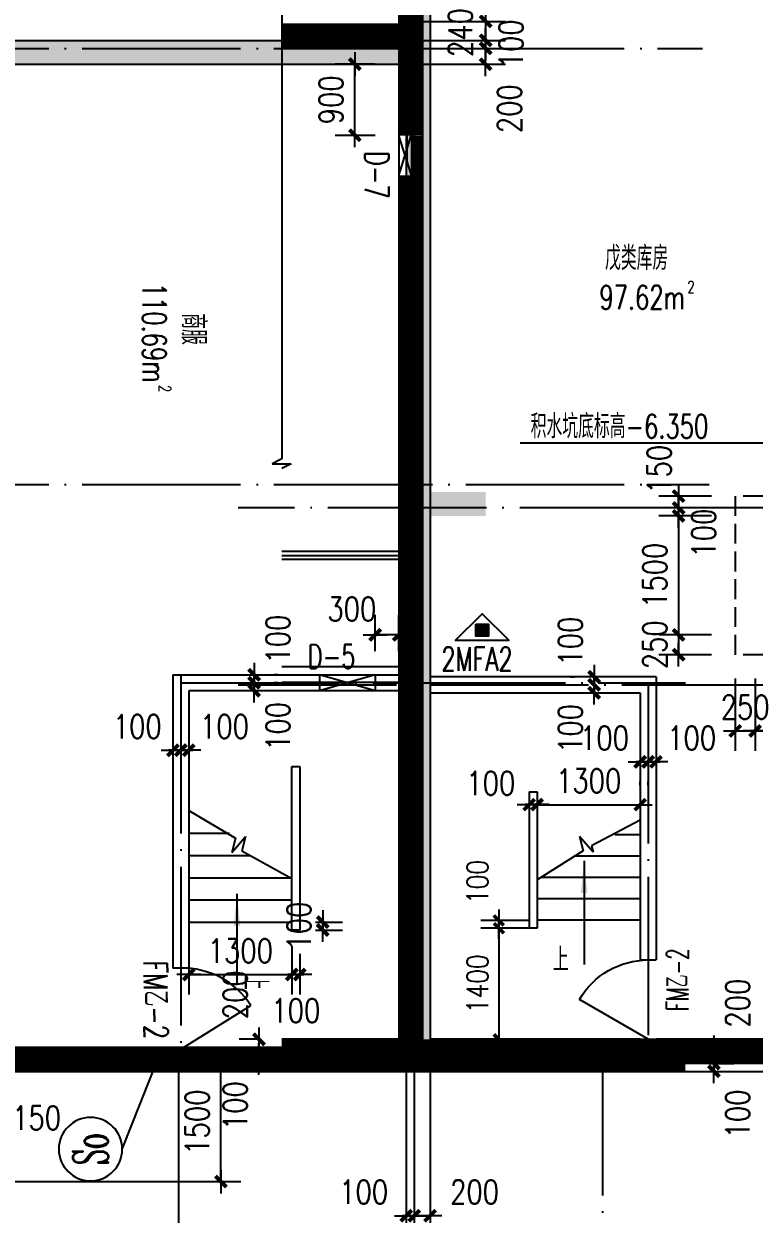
# Model space of a CAD drawing. Extents: x 634182 to 802382, y -1101880 to -864080.
# Drawn here: x 677358 to 686573, y -904482 to -889472 of the extents above; entities that cross this region are included whole.
import ezdxf
from ezdxf.enums import TextEntityAlignment as Align

# ---------------------------------------------------------------- set-up
doc = ezdxf.new("R2010")
doc.units = 0
doc.header["$LTSCALE"] = 1000
doc.header["$MEASUREMENT"] = 0
doc.linetypes.add('DASH', pattern=[0.35, 0.25, -0.1])
doc.linetypes.add('DOTE', pattern=[2.42, 2, -0.2, 0.02, -0.2])
doc.layers.get('0').update_dxf_attribs({"linetype": 'CONTINUOUS'})
doc.layers.get('DEFPOINTS').update_dxf_attribs({"linetype": 'CONTINUOUS'})
for name, color, linetype in [('210', 4, 'CONTINUOUS'), ('AXIS', 3, 'CONTINUOUS'), ('AXIS_TEXT', 7, 'CONTINUOUS'), ('DOTE', 1, 'DOTE'), ('LU', 4, 'CONTINUOUS'), ('MC', 4, 'CONTINUOUS'), ('PUB_DIM', 3, 'CONTINUOUS'), ('PUB_TEXT', 7, 'CONTINUOUS'), ('STAIR', 2, 'CONTINUOUS'), ('WALL', 191, 'CONTINUOUS'), ('WINDOW', 2, 'CONTINUOUS'), ('WINDOW_TEXT', 6, 'CONTINUOUS'), ('防火分區线', 2, 'CONTINUOUS')]:
    doc.layers.add(name, color=color, linetype=linetype)
doc.styles.add('_Z', font='romans', dxfattribs={"width": 0.7, "bigfont": 'Z'})
doc.styles.add('COMPLEX', font='COMPLEX')
doc.styles.add('DIM_FONT', font='simplex.shx', dxfattribs={"width": 0.8})
doc.styles.add('HZTXT', font='simplex', dxfattribs={"width": 0.8, "bigfont": 'sfont'})
doc.styles.add('SIMPLEX', font='SIMPLEX.SHX')
doc.styles.add('Z', font='romans', dxfattribs={"width": 0.8, "bigfont": 'z'})
doc.dimstyles.new('DIMN', dxfattribs={"dimtxt": 300, "dimasz": 1, "dimexe": 250, "dimexo": 300, "dimgap": 150, "dimtad": 1, "dimdec": 0, "dimzin": 0, "dimdsep": 46, "dimtxsty": 'DIM_FONT', "dimblk": '_DIMX', "dimblk1": '_DIMX', "dimblk2": '_DIMX', "dimcen": 2.5, "dimclrt": 7, "dimadec": 0, "dimazin": 0, "dimtfac": 1, "dimtdec": 0, "dimtix": 1, "dimtmove": 2, "dimatfit": 3, "dimldrblk": '_DIMX', "dimfxl": 0, "dimtolj": 1, "dimtzin": 0, "dimarcsym": 0})
doc.dimstyles.new('DIMN90', dxfattribs={"dimscale": 0.9, "dimtxt": 300, "dimasz": 1, "dimexe": 250, "dimexo": 300, "dimgap": 150, "dimtad": 1, "dimdec": 0, "dimdsep": 46, "dimtxsty": 'DIM_FONT', "dimblk": '_DIMX', "dimcen": 2.5, "dimclrt": 7, "dimadec": 0, "dimazin": 0, "dimtfac": 1, "dimtdec": 0, "dimtix": 1, "dimtmove": 2, "dimatfit": 3, "dimldrblk": '_DIMX', "dimfxl": 0, "dimtolj": 1, "dimarcsym": 0})

# ---------------------------------------------------------------- blocks, each defined once
blk = doc.blocks.new('_DIMX')
blk.add_line((-150, 0), (150, 0))
at = {"const_width": 50}
blk.add_lwpolyline([(-70, -70), (70, 70)], dxfattribs=at)
blk = doc.blocks.new('*D482')
at = {"color": 0, "linetype": 'ByBlock'}
for p, q in [((683732, -900777), (683126, -900777)), ((683351, -900776), (683351, -900775)), ((683351, -900777), (683351, -900877)), ((683351, -900777), (683351, -900877)), ((683732, -900877), (683126, -900877)), ((683351, -900878), (683351, -900879))]:
    blk.add_line(p, q, dxfattribs=at)
at = {"layer": 'DEFPOINTS', "color": 0, "linetype": 'ByBlock'}
for p in [(684002, -900777), (683351, -900877), (684002, -900877)]:
    blk.add_point(p, dxfattribs=at)
at = {"color": 0, "linetype": 'ByBlock', "xscale": 0.9, "yscale": 0.9, "zscale": 0.9}
for p, rotation in [((683351, -900777), 270), ((683351, -900877), 90)]:
    blk.add_blockref('_DIMX', p, dxfattribs=dict(at, rotation=rotation))
at = {"color": 7, "linetype": 'ByBlock', "insert": (683081, -900293), "char_height": 270, "attachment_point": 5, "rotation": 90, "style": 'DIM_FONT'}
blk.add_mtext('\\A1;100', dxfattribs=at)
blk = doc.blocks.new('*D483')
at = {"color": 0, "linetype": 'ByBlock'}
for p, q in [((683732, -900877), (683126, -900877)), ((683351, -900878), (683351, -902276)), ((683732, -902277), (683126, -902277))]:
    blk.add_line(p, q, dxfattribs=at)
at = {"layer": 'DEFPOINTS', "color": 0, "linetype": 'ByBlock'}
for p in [(684002, -900877), (683351, -902277), (684002, -902277)]:
    blk.add_point(p, dxfattribs=at)
at = {"color": 0, "linetype": 'ByBlock', "xscale": 0.9, "yscale": 0.9, "zscale": 0.9}
for p, rotation in [((683351, -900877), 90), ((683351, -902277), 270)]:
    blk.add_blockref('_DIMX', p, dxfattribs=dict(at, rotation=rotation))
at = {"color": 7, "linetype": 'ByBlock', "insert": (683081, -901577), "char_height": 270, "attachment_point": 5, "rotation": 90, "style": 'DIM_FONT'}
blk.add_mtext('\\A1;1400', dxfattribs=at)
blk = doc.blocks.new('*D484')
at = {"color": 0, "linetype": 'ByBlock'}
for p, q in [((683733, -899318), (683732, -899318)), ((683734, -899318), (683834, -899318)), ((683734, -899318), (683834, -899318)), ((683835, -899318), (683836, -899318)), ((683734, -899457), (683734, -899568)), ((683834, -899457), (683834, -899568))]:
    blk.add_line(p, q, dxfattribs=at)
at = {"layer": 'DEFPOINTS', "color": 0, "linetype": 'ByBlock'}
for p in [(683734, -899157), (683834, -899157), (683834, -899318)]:
    blk.add_point(p, dxfattribs=at)
at = {"color": 0, "linetype": 'ByBlock'}
blk.add_blockref('_DIMX', (683734, -899318), dxfattribs=at)
at = {"color": 0, "linetype": 'ByBlock', "rotation": 180}
blk.add_blockref('_DIMX', (683834, -899318), dxfattribs=at)
at = {"color": 7, "linetype": 'ByBlock', "insert": (683250, -899048), "char_height": 300, "attachment_point": 5, "style": 'DIM_FONT'}
blk.add_mtext('\\A1;100', dxfattribs=at)
blk = doc.blocks.new('*D485')
at = {"color": 0, "linetype": 'ByBlock'}
for p, q in [((680312, -902477), (680075, -902477)), ((680312, -902577), (680075, -902577)), ((680325, -902476), (680325, -902475)), ((680325, -902477), (680325, -902577)), ((680325, -902477), (680325, -902577)), ((680325, -902578), (680325, -902579))]:
    blk.add_line(p, q, dxfattribs=at)
at = {"layer": 'DEFPOINTS', "color": 0, "linetype": 'ByBlock'}
for p in [(680325, -902577), (680612, -902477), (680612, -902577)]:
    blk.add_point(p, dxfattribs=at)
at = {"color": 0, "linetype": 'ByBlock'}
for p, rotation in [((680325, -902477), 270), ((680325, -902577), 90)]:
    blk.add_blockref('_DIMX', p, dxfattribs=dict(at, rotation=rotation))
at = {"color": 7, "linetype": 'ByBlock', "insert": (680025, -903114), "char_height": 300, "attachment_point": 5, "rotation": 90, "style": 'DIM_FONT'}
blk.add_mtext('\\A1;100', dxfattribs=at)
blk = doc.blocks.new('*D486')
at = {"color": 0, "linetype": 'ByBlock'}
for p, q in [((680312, -902277), (680075, -902277)), ((680325, -902276), (680325, -902275)), ((680325, -902277), (680325, -902477)), ((680325, -902277), (680325, -902477)), ((680312, -902477), (680075, -902477)), ((680325, -902478), (680325, -902479))]:
    blk.add_line(p, q, dxfattribs=at)
at = {"layer": 'DEFPOINTS', "color": 0, "linetype": 'ByBlock'}
for p in [(680612, -902277), (680325, -902477), (680612, -902477)]:
    blk.add_point(p, dxfattribs=at)
at = {"color": 0, "linetype": 'ByBlock'}
for p, rotation in [((680325, -902277), 270), ((680325, -902477), 90)]:
    blk.add_blockref('_DIMX', p, dxfattribs=dict(at, rotation=rotation))
at = {"color": 7, "linetype": 'ByBlock', "insert": (680025, -901716), "char_height": 300, "attachment_point": 5, "rotation": 90, "style": 'DIM_FONT'}
blk.add_mtext('\\A1;200', dxfattribs=at)
blk = doc.blocks.new('*D487')
at = {"color": 0, "linetype": 'ByBlock'}
for p, q in [((682284, -902577), (682284, -904752)), ((682484, -902577), (682484, -904752)), ((682283, -904502), (682282, -904502)), ((682284, -904502), (682484, -904502)), ((682284, -904502), (682484, -904502)), ((682485, -904502), (682486, -904502))]:
    blk.add_line(p, q, dxfattribs=at)
at = {"layer": 'DEFPOINTS', "color": 0, "linetype": 'ByBlock'}
for p in [(682284, -902277), (682484, -902277), (682484, -904502)]:
    blk.add_point(p, dxfattribs=at)
at = {"color": 0, "linetype": 'ByBlock'}
blk.add_blockref('_DIMX', (682284, -904502), dxfattribs=at)
at = {"color": 0, "linetype": 'ByBlock', "rotation": 180}
blk.add_blockref('_DIMX', (682484, -904502), dxfattribs=at)
at = {"color": 7, "linetype": 'ByBlock', "insert": (683045, -904202), "char_height": 300, "attachment_point": 5, "style": 'DIM_FONT'}
blk.add_mtext('\\A1;200', dxfattribs=at)
blk = doc.blocks.new('*D488')
at = {"color": 0, "linetype": 'ByBlock'}
for p, q in [((682184, -902577), (682184, -904752)), ((682284, -902577), (682284, -904752)), ((682183, -904502), (682182, -904502)), ((682184, -904502), (682284, -904502)), ((682184, -904502), (682284, -904502)), ((682285, -904502), (682286, -904502))]:
    blk.add_line(p, q, dxfattribs=at)
at = {"layer": 'DEFPOINTS', "color": 0, "linetype": 'ByBlock'}
for p in [(682184, -902277), (682284, -902277), (682284, -904502)]:
    blk.add_point(p, dxfattribs=at)
at = {"color": 0, "linetype": 'ByBlock'}
blk.add_blockref('_DIMX', (682184, -904502), dxfattribs=at)
at = {"color": 0, "linetype": 'ByBlock', "rotation": 180}
blk.add_blockref('_DIMX', (682284, -904502), dxfattribs=at)
at = {"color": 7, "linetype": 'ByBlock', "insert": (681646, -904202), "char_height": 300, "attachment_point": 5, "style": 'DIM_FONT'}
blk.add_mtext('\\A1;100', dxfattribs=at)
blk = doc.blocks.new('*D489')
at = {"color": 0, "linetype": 'ByBlock'}
for p, q in [((686334, -897727), (686334, -898638)), ((686584, -897727), (686584, -898638)), ((686333, -898388), (686332, -898388)), ((686334, -898388), (686584, -898388)), ((686585, -898388), (686586, -898388))]:
    blk.add_line(p, q, dxfattribs=at)
at = {"layer": 'DEFPOINTS', "color": 0, "linetype": 'ByBlock'}
for p in [(686334, -897427), (686584, -897427), (686584, -898388)]:
    blk.add_point(p, dxfattribs=at)
at = {"color": 0, "linetype": 'ByBlock'}
blk.add_blockref('_DIMX', (686334, -898388), dxfattribs=at)
at = {"color": 0, "linetype": 'ByBlock', "rotation": 180}
blk.add_blockref('_DIMX', (686584, -898388), dxfattribs=at)
at = {"color": 7, "linetype": 'ByBlock', "insert": (686459, -898088), "char_height": 300, "attachment_point": 5, "style": 'DIM_FONT'}
blk.add_mtext('\\A1;250', dxfattribs=at)
blk = doc.blocks.new('_ARROW')
blk.add_solid([(0, 0), (-1, 0.1), (-1, -0.1)])
blk = doc.blocks.new('*D490')
at = {"color": 0, "linetype": 'ByBlock'}
for p, q in [((684254, -897807), (684304, -897807)), ((684254, -897907), (684304, -897907)), ((684554, -897806), (684554, -897805)), ((684554, -897907), (684554, -897807)), ((684554, -897907), (684554, -897807)), ((684554, -897908), (684554, -897909))]:
    blk.add_line(p, q, dxfattribs=at)
at = {"layer": 'DEFPOINTS', "color": 0, "linetype": 'ByBlock'}
for p in [(684554, -897807), (684554, -897807), (684554, -897907)]:
    blk.add_point(p, dxfattribs=at)
at = {"color": 0, "linetype": 'ByBlock'}
for p, rotation in [((684554, -897807), 270), ((684554, -897907), 90)]:
    blk.add_blockref('_DIMX', p, dxfattribs=dict(at, rotation=rotation))
at = {"color": 7, "linetype": 'ByBlock', "insert": (684254, -898357), "char_height": 300, "attachment_point": 5, "rotation": 90, "style": 'DIM_FONT'}
blk.add_mtext('\\A1;100', dxfattribs=at)
blk = doc.blocks.new('*D491')
at = {"color": 0, "linetype": 'ByBlock'}
for p, q in [((684254, -897707), (684304, -897707)), ((684554, -897706), (684554, -897705)), ((684554, -897807), (684554, -897707)), ((684554, -897807), (684554, -897707)), ((684254, -897807), (684304, -897807)), ((684554, -897808), (684554, -897809))]:
    blk.add_line(p, q, dxfattribs=at)
at = {"layer": 'DEFPOINTS', "color": 0, "linetype": 'ByBlock'}
for p in [(684554, -897707), (684554, -897707), (684554, -897807)]:
    blk.add_point(p, dxfattribs=at)
at = {"color": 0, "linetype": 'ByBlock'}
for p, rotation in [((684554, -897707), 270), ((684554, -897807), 90)]:
    blk.add_blockref('_DIMX', p, dxfattribs=dict(at, rotation=rotation))
at = {"color": 7, "linetype": 'ByBlock', "insert": (684254, -897257), "char_height": 300, "attachment_point": 5, "rotation": 90, "style": 'DIM_FONT'}
blk.add_mtext('\\A1;100', dxfattribs=at)
blk = doc.blocks.new('*D492')
at = {"color": 0, "linetype": 'ByBlock'}
for p, q in [((685133, -898778), (685132, -898778)), ((685134, -898778), (685234, -898778)), ((685134, -898778), (685234, -898778)), ((685235, -898778), (685236, -898778)), ((685134, -899078), (685134, -899028)), ((685234, -899078), (685234, -899028))]:
    blk.add_line(p, q, dxfattribs=at)
at = {"layer": 'DEFPOINTS', "color": 0, "linetype": 'ByBlock'}
for p in [(685134, -898778), (685234, -898778), (685234, -898778)]:
    blk.add_point(p, dxfattribs=at)
at = {"color": 0, "linetype": 'ByBlock'}
blk.add_blockref('_DIMX', (685134, -898778), dxfattribs=at)
at = {"color": 0, "linetype": 'ByBlock', "rotation": 180}
blk.add_blockref('_DIMX', (685234, -898778), dxfattribs=at)
at = {"color": 7, "linetype": 'ByBlock', "insert": (684684, -898478), "char_height": 300, "attachment_point": 5, "style": 'DIM_FONT'}
blk.add_mtext('\\A1;100', dxfattribs=at)
blk = doc.blocks.new('_DBLK')
blk.add_line((-0.5, 0), (0, -0.866))
blk.add_arc((-0.5, 0), 1, 300, 0)
at = {"layer": 'WINDOW_TEXT', "style": 'SIMPLEX', "flags": 9}
blk.add_attdef('A', text='', height=1, dxfattribs=at).set_placement((0, 1.5), align=Align.MIDDLE)
blk = doc.blocks.new('*D493')
at = {"color": 0, "linetype": 'ByBlock'}
for p, q in [((686034, -895577), (685369, -895577)), ((686034, -895677), (685369, -895677)), ((685619, -895576), (685619, -895575)), ((685619, -895577), (685619, -895677)), ((685619, -895577), (685619, -895677)), ((685619, -895678), (685619, -895679))]:
    blk.add_line(p, q, dxfattribs=at)
at = {"layer": 'DEFPOINTS', "color": 0, "linetype": 'ByBlock'}
for p in [(685619, -895677), (686334, -895577), (686334, -895677)]:
    blk.add_point(p, dxfattribs=at)
at = {"color": 0, "linetype": 'ByBlock'}
for p, rotation in [((685619, -895577), 270), ((685619, -895677), 90)]:
    blk.add_blockref('_DIMX', p, dxfattribs=dict(at, rotation=rotation))
at = {"color": 7, "linetype": 'ByBlock', "insert": (685936, -895895), "char_height": 300, "attachment_point": 5, "rotation": 90, "style": 'DIM_FONT'}
blk.add_mtext('\\A1;100', dxfattribs=at)
blk = doc.blocks.new('*D494')
at = {"color": 0, "linetype": 'ByBlock'}
for p, q in [((686034, -897177), (685369, -897177)), ((685619, -897176), (685619, -897175)), ((685619, -897177), (685619, -897427)), ((686034, -897427), (685369, -897427)), ((685619, -897428), (685619, -897429))]:
    blk.add_line(p, q, dxfattribs=at)
at = {"layer": 'DEFPOINTS', "color": 0, "linetype": 'ByBlock'}
for p in [(686334, -897177), (685619, -897427), (686334, -897427)]:
    blk.add_point(p, dxfattribs=at)
at = {"color": 0, "linetype": 'ByBlock'}
for p, rotation in [((685619, -897177), 270), ((685619, -897427), 90)]:
    blk.add_blockref('_DIMX', p, dxfattribs=dict(at, rotation=rotation))
at = {"color": 7, "linetype": 'ByBlock', "insert": (685319, -897302), "char_height": 300, "attachment_point": 5, "rotation": 90, "style": 'DIM_FONT'}
blk.add_mtext('\\A1;250', dxfattribs=at)
blk = doc.blocks.new('*D495')
at = {"color": 0, "linetype": 'ByBlock'}
for p, q in [((686034, -895677), (685369, -895677)), ((685619, -895678), (685619, -897176)), ((686034, -897177), (685369, -897177))]:
    blk.add_line(p, q, dxfattribs=at)
at = {"layer": 'DEFPOINTS', "color": 0, "linetype": 'ByBlock'}
for p in [(686334, -895677), (685619, -897177), (686334, -897177)]:
    blk.add_point(p, dxfattribs=at)
at = {"color": 0, "linetype": 'ByBlock'}
for p, rotation in [((685619, -895677), 90), ((685619, -897177), 270)]:
    blk.add_blockref('_DIMX', p, dxfattribs=dict(at, rotation=rotation))
at = {"color": 7, "linetype": 'ByBlock', "insert": (685319, -896427), "char_height": 300, "attachment_point": 5, "rotation": 90, "style": 'DIM_FONT'}
blk.add_mtext('\\A1;1500', dxfattribs=at)
blk = doc.blocks.new('*D496')
at = {"color": 0, "linetype": 'ByBlock'}
for p, q in [((686034, -895427), (685369, -895427)), ((685619, -895426), (685619, -895425)), ((685619, -895427), (685619, -895577)), ((685619, -895427), (685619, -895577)), ((686034, -895577), (685369, -895577)), ((685619, -895578), (685619, -895579))]:
    blk.add_line(p, q, dxfattribs=at)
at = {"layer": 'DEFPOINTS', "color": 0, "linetype": 'ByBlock'}
for p in [(686334, -895427), (685619, -895577), (686334, -895577)]:
    blk.add_point(p, dxfattribs=at)
at = {"color": 0, "linetype": 'ByBlock'}
for p, rotation in [((685619, -895427), 270), ((685619, -895577), 90)]:
    blk.add_blockref('_DIMX', p, dxfattribs=dict(at, rotation=rotation))
at = {"color": 7, "linetype": 'ByBlock', "insert": (685374, -895089), "char_height": 300, "attachment_point": 5, "rotation": 90, "style": 'DIM_FONT'}
blk.add_mtext('\\A1;150', dxfattribs=at)
blk = doc.blocks.new('*D497')
at = {"color": 0, "linetype": 'ByBlock'}
for p, q in [((685234, -898478), (685234, -898528)), ((685334, -898478), (685334, -898528)), ((685233, -898778), (685232, -898778)), ((685234, -898778), (685334, -898778)), ((685234, -898778), (685334, -898778)), ((685335, -898778), (685336, -898778))]:
    blk.add_line(p, q, dxfattribs=at)
at = {"layer": 'DEFPOINTS', "color": 0, "linetype": 'ByBlock'}
for p in [(685234, -898778), (685334, -898778), (685334, -898778)]:
    blk.add_point(p, dxfattribs=at)
at = {"color": 0, "linetype": 'ByBlock'}
blk.add_blockref('_DIMX', (685234, -898778), dxfattribs=at)
at = {"color": 0, "linetype": 'ByBlock', "rotation": 180}
blk.add_blockref('_DIMX', (685334, -898778), dxfattribs=at)
at = {"color": 7, "linetype": 'ByBlock', "insert": (685784, -898478), "char_height": 300, "attachment_point": 5, "style": 'DIM_FONT'}
blk.add_mtext('\\A1;100', dxfattribs=at)
blk = doc.blocks.new('*D915')
at = {"color": 0, "linetype": 'ByBlock'}
for p, q in [((682170, -889441), (683435, -889441)), ((683185, -889440), (683185, -889439)), ((683185, -889441), (683185, -889681)), ((683185, -889441), (683185, -889681)), ((682170, -889681), (683435, -889681)), ((683185, -889682), (683185, -889683))]:
    blk.add_line(p, q, dxfattribs=at)
at = {"layer": 'DEFPOINTS', "color": 0, "linetype": 'ByBlock'}
for p in [(681870, -889441), (681870, -889681), (683185, -889681)]:
    blk.add_point(p, dxfattribs=at)
at = {"color": 0, "linetype": 'ByBlock'}
for p, rotation in [((683185, -889441), 270), ((683185, -889681), 90)]:
    blk.add_blockref('_DIMX', p, dxfattribs=dict(at, rotation=rotation))
at = {"color": 7, "linetype": 'ByBlock', "insert": (682865, -889582), "char_height": 300, "attachment_point": 5, "rotation": 90, "style": 'DIM_FONT'}
blk.add_mtext('\\A1;240', dxfattribs=at)
blk = doc.blocks.new('*D916')
at = {"color": 0, "linetype": 'ByBlock'}
for p, q in [((682390, -889681), (683435, -889681)), ((683185, -889680), (683185, -889679)), ((683185, -889781), (683185, -889681)), ((683185, -889781), (683185, -889681)), ((682390, -889781), (683435, -889781)), ((683185, -889782), (683185, -889783))]:
    blk.add_line(p, q, dxfattribs=at)
at = {"layer": 'DEFPOINTS', "color": 0, "linetype": 'ByBlock'}
for p in [(682090, -889681), (683185, -889681), (682090, -889781)]:
    blk.add_point(p, dxfattribs=at)
at = {"color": 0, "linetype": 'ByBlock'}
for p, rotation in [((683185, -889681), 270), ((683185, -889781), 90)]:
    blk.add_blockref('_DIMX', p, dxfattribs=dict(at, rotation=rotation))
at = {"color": 7, "linetype": 'ByBlock', "insert": (683504, -889725), "char_height": 300, "attachment_point": 5, "rotation": 90, "style": 'DIM_FONT'}
blk.add_mtext('\\A1;100', dxfattribs=at)
blk = doc.blocks.new('*D917')
at = {"color": 0, "linetype": 'ByBlock'}
for p, q in [((682390, -889781), (683435, -889781)), ((683185, -889780), (683185, -889779)), ((683185, -889981), (683185, -889781)), ((683185, -889981), (683185, -889781)), ((682390, -889981), (683435, -889981)), ((683185, -889982), (683185, -889983))]:
    blk.add_line(p, q, dxfattribs=at)
at = {"layer": 'DEFPOINTS', "color": 0, "linetype": 'ByBlock'}
for p in [(682090, -889781), (683185, -889781), (682090, -889981)]:
    blk.add_point(p, dxfattribs=at)
at = {"color": 0, "linetype": 'ByBlock'}
for p, rotation in [((683185, -889781), 270), ((683185, -889981), 90)]:
    blk.add_blockref('_DIMX', p, dxfattribs=dict(at, rotation=rotation))
at = {"color": 7, "linetype": 'ByBlock', "insert": (683485, -890542), "char_height": 300, "attachment_point": 5, "rotation": 90, "style": 'DIM_FONT'}
blk.add_mtext('\\A1;200', dxfattribs=at)
blk = doc.blocks.new('*D955')
at = {"color": 0, "linetype": 'ByBlock'}
for p, q in [((680264, -897680), (680264, -897679)), ((680264, -897681), (680264, -897781)), ((680264, -897681), (680264, -897781)), ((680264, -897782), (680264, -897783)), ((680564, -897681), (680514, -897681)), ((680564, -897781), (680514, -897781))]:
    blk.add_line(p, q, dxfattribs=at)
at = {"layer": 'DEFPOINTS', "color": 0, "linetype": 'ByBlock'}
for p in [(680264, -897681), (680264, -897781), (680264, -897781)]:
    blk.add_point(p, dxfattribs=at)
at = {"color": 0, "linetype": 'ByBlock'}
for p, rotation in [((680264, -897681), 270), ((680264, -897781), 90)]:
    blk.add_blockref('_DIMX', p, dxfattribs=dict(at, rotation=rotation))
at = {"color": 7, "linetype": 'ByBlock', "insert": (680564, -897231), "char_height": 300, "attachment_point": 5, "rotation": 90, "style": 'DIM_FONT'}
blk.add_mtext('\\A1;100', dxfattribs=at)
blk = doc.blocks.new('*D956')
at = {"color": 0, "linetype": 'ByBlock'}
for p, q in [((681790, -897381), (681790, -896926)), ((682090, -897381), (682090, -896926)), ((681789, -897176), (681788, -897176)), ((682090, -897176), (681790, -897176)), ((682090, -897176), (681790, -897176)), ((682091, -897176), (682092, -897176))]:
    blk.add_line(p, q, dxfattribs=at)
at = {"layer": 'DEFPOINTS', "color": 0, "linetype": 'ByBlock'}
for p in [(681790, -897176), (681790, -897681), (682090, -897681)]:
    blk.add_point(p, dxfattribs=at)
at = {"color": 0, "linetype": 'ByBlock'}
for p, rotation in [((681790, -897176), 359.9999999999778), ((682090, -897176), 179.9999999999777)]:
    blk.add_blockref('_DIMX', p, dxfattribs=dict(at, rotation=rotation))
at = {"color": 7, "linetype": 'ByBlock', "insert": (681497, -896852), "char_height": 300, "attachment_point": 5, "style": 'DIM_FONT'}
blk.add_mtext('\\A1;300', dxfattribs=at)
blk = doc.blocks.new('*D957')
at = {"color": 0, "linetype": 'ByBlock'}
for p, q in [((681790, -889981), (681285, -889981)), ((681535, -889980), (681535, -889979)), ((681535, -890878), (681535, -889981)), ((681790, -890878), (681285, -890878)), ((681535, -890879), (681535, -890880))]:
    blk.add_line(p, q, dxfattribs=at)
at = {"layer": 'DEFPOINTS', "color": 0, "linetype": 'ByBlock'}
for p in [(681535, -889981), (682090, -889981), (682090, -890878)]:
    blk.add_point(p, dxfattribs=at)
at = {"color": 0, "linetype": 'ByBlock'}
for p, rotation in [((681535, -889981), 270), ((681535, -890878), 90)]:
    blk.add_blockref('_DIMX', p, dxfattribs=dict(at, rotation=rotation))
at = {"color": 7, "linetype": 'ByBlock', "insert": (681235, -890430), "char_height": 300, "attachment_point": 5, "rotation": 90, "style": 'DIM_FONT'}
blk.add_mtext('\\A1;900', dxfattribs=at)
blk = doc.blocks.new('*D958')
at = {"color": 0, "linetype": 'ByBlock'}
for p, q in [((679340, -898332), (679340, -898382)), ((679440, -898332), (679440, -898382)), ((679339, -898632), (679338, -898632)), ((679340, -898632), (679440, -898632)), ((679340, -898632), (679440, -898632)), ((679441, -898632), (679442, -898632))]:
    blk.add_line(p, q, dxfattribs=at)
at = {"layer": 'DEFPOINTS', "color": 0, "linetype": 'ByBlock'}
for p in [(679340, -898632), (679440, -898632), (679440, -898632)]:
    blk.add_point(p, dxfattribs=at)
at = {"color": 0, "linetype": 'ByBlock'}
blk.add_blockref('_DIMX', (679340, -898632), dxfattribs=at)
at = {"color": 0, "linetype": 'ByBlock', "rotation": 180}
blk.add_blockref('_DIMX', (679440, -898632), dxfattribs=at)
at = {"color": 7, "linetype": 'ByBlock', "insert": (679890, -898332), "char_height": 300, "attachment_point": 5, "style": 'DIM_FONT'}
blk.add_mtext('\\A1;100', dxfattribs=at)
blk = doc.blocks.new('*D959')
at = {"color": 0, "linetype": 'ByBlock'}
for p, q in [((679240, -898332), (679240, -898382)), ((679340, -898332), (679340, -898382)), ((679239, -898632), (679238, -898632)), ((679240, -898632), (679340, -898632)), ((679240, -898632), (679340, -898632)), ((679341, -898632), (679342, -898632))]:
    blk.add_line(p, q, dxfattribs=at)
at = {"layer": 'DEFPOINTS', "color": 0, "linetype": 'ByBlock'}
for p in [(679240, -898632), (679340, -898632), (679340, -898632)]:
    blk.add_point(p, dxfattribs=at)
at = {"color": 0, "linetype": 'ByBlock'}
blk.add_blockref('_DIMX', (679240, -898632), dxfattribs=at)
at = {"color": 0, "linetype": 'ByBlock', "rotation": 180}
blk.add_blockref('_DIMX', (679340, -898632), dxfattribs=at)
at = {"color": 7, "linetype": 'ByBlock', "insert": (678790, -898332), "char_height": 300, "attachment_point": 5, "style": 'DIM_FONT'}
blk.add_mtext('\\A1;100', dxfattribs=at)
blk = doc.blocks.new('*D960')
at = {"color": 0, "linetype": 'ByBlock'}
for p, q in [((679964, -897781), (680014, -897781)), ((680264, -897780), (680264, -897779)), ((680264, -897781), (680264, -897881)), ((680264, -897781), (680264, -897881)), ((680264, -897882), (680264, -897883)), ((680564, -897881), (680514, -897881))]:
    blk.add_line(p, q, dxfattribs=at)
at = {"layer": 'DEFPOINTS', "color": 0, "linetype": 'ByBlock'}
for p in [(680264, -897781), (680264, -897881), (680264, -897881)]:
    blk.add_point(p, dxfattribs=at)
at = {"color": 0, "linetype": 'ByBlock'}
for p, rotation in [((680264, -897781), 270), ((680264, -897881), 90)]:
    blk.add_blockref('_DIMX', p, dxfattribs=dict(at, rotation=rotation))
at = {"color": 7, "linetype": 'ByBlock', "insert": (680564, -898331), "char_height": 300, "attachment_point": 5, "rotation": 90, "style": 'DIM_FONT'}
blk.add_mtext('\\A1;100', dxfattribs=at)
blk = doc.blocks.new('M_A1SFU')
blk.add_line((-0.5, 0), (0, -0.866))
blk.add_arc((-0.5, 0), 1, 300, 0)
blk = doc.blocks.new('*D962')
at = {"color": 0, "linetype": 'ByBlock'}
for p, q in [((680740, -901199), (680740, -901711)), ((680840, -901199), (680840, -901711)), ((680739, -901461), (680738, -901461)), ((680740, -901461), (680840, -901461)), ((680740, -901461), (680840, -901461)), ((680841, -901461), (680842, -901461))]:
    blk.add_line(p, q, dxfattribs=at)
at = {"layer": 'DEFPOINTS', "color": 0, "linetype": 'ByBlock'}
for p in [(680740, -900899), (680840, -900899), (680840, -901461)]:
    blk.add_point(p, dxfattribs=at)
at = {"color": 0, "linetype": 'ByBlock'}
for p, rotation in [((680740, -901461), 359.999999999976), ((680840, -901461), 179.9999999999759)]:
    blk.add_blockref('_DIMX', p, dxfattribs=dict(at, rotation=rotation))
at = {"color": 7, "linetype": 'ByBlock', "insert": (680790, -901915), "char_height": 300, "attachment_point": 5, "style": 'DIM_FONT'}
blk.add_mtext('\\A1;100', dxfattribs=at)
blk = doc.blocks.new('*D963')
at = {"color": 0, "linetype": 'ByBlock'}
for p, q in [((681040, -900799), (681379, -900799)), ((681040, -900899), (681379, -900899)), ((681129, -900798), (681129, -900797)), ((681129, -900799), (681129, -900899)), ((681129, -900900), (681129, -900901))]:
    blk.add_line(p, q, dxfattribs=at)
at = {"layer": 'DEFPOINTS', "color": 0, "linetype": 'ByBlock'}
for p in [(680740, -900799), (680740, -900899), (681129, -900899)]:
    blk.add_point(p, dxfattribs=at)
at = {"color": 0, "linetype": 'ByBlock'}
for p, rotation in [((681129, -900799), 270), ((681129, -900899), 90)]:
    blk.add_blockref('_DIMX', p, dxfattribs=dict(at, rotation=rotation))
at = {"color": 7, "linetype": 'ByBlock', "insert": (680829, -900849), "char_height": 300, "attachment_point": 5, "rotation": 90, "style": 'DIM_FONT'}
blk.add_mtext('\\A1;100', dxfattribs=at)
blk = doc.blocks.new('*D964')
at = {"color": 0, "linetype": 'ByBlock'}
for p, q in [((686005, -902581), (686314, -902581)), ((686064, -902580), (686064, -902579)), ((686064, -902581), (686064, -902681)), ((686064, -902581), (686064, -902681)), ((686005, -902681), (686314, -902681)), ((686064, -902682), (686064, -902683))]:
    blk.add_line(p, q, dxfattribs=at)
at = {"layer": 'DEFPOINTS', "color": 0, "linetype": 'ByBlock'}
for p in [(685705, -902581), (685705, -902681), (686064, -902681)]:
    blk.add_point(p, dxfattribs=at)
at = {"color": 0, "linetype": 'ByBlock'}
for p, rotation in [((686064, -902581), 270), ((686064, -902681), 90)]:
    blk.add_blockref('_DIMX', p, dxfattribs=dict(at, rotation=rotation))
at = {"color": 7, "linetype": 'ByBlock', "insert": (686364, -903219), "char_height": 300, "attachment_point": 5, "rotation": 90, "style": 'DIM_FONT'}
blk.add_mtext('\\A1;100', dxfattribs=at)
blk = doc.blocks.new('*D965')
at = {"color": 0, "linetype": 'ByBlock'}
for p, q in [((686005, -902381), (686314, -902381)), ((686064, -902380), (686064, -902379)), ((686064, -902381), (686064, -902581)), ((686064, -902381), (686064, -902581)), ((686005, -902581), (686314, -902581)), ((686064, -902582), (686064, -902583))]:
    blk.add_line(p, q, dxfattribs=at)
at = {"layer": 'DEFPOINTS', "color": 0, "linetype": 'ByBlock'}
for p in [(685705, -902381), (685705, -902581), (686064, -902581)]:
    blk.add_point(p, dxfattribs=at)
at = {"color": 0, "linetype": 'ByBlock'}
for p, rotation in [((686064, -902381), 270), ((686064, -902581), 90)]:
    blk.add_blockref('_DIMX', p, dxfattribs=dict(at, rotation=rotation))
at = {"color": 7, "linetype": 'ByBlock', "insert": (686364, -901821), "char_height": 300, "attachment_point": 5, "rotation": 90, "style": 'DIM_FONT'}
blk.add_mtext('\\A1;200', dxfattribs=at)
blk = doc.blocks.new('_AXISO')
blk.add_circle((0, 0), 0.5)
at = {"layer": 'AXIS_TEXT', "style": 'COMPLEX', "width": 1.041667}
blk.add_attdef('A', text='', height=0.56, dxfattribs=at).set_placement((-0.25, -0.28), (0.25, -0.28), align=Align.FIT)
blk = doc.blocks.new('*D1766')
at = {"color": 0, "linetype": 'ByBlock'}
for p, q in [((676862, -903644), (676862, -903318)), ((677012, -903644), (677012, -903318)), ((676861, -903568), (676860, -903568)), ((676862, -903568), (677012, -903568)), ((676862, -903568), (677012, -903568)), ((677013, -903568), (677014, -903568))]:
    blk.add_line(p, q, dxfattribs=at)
at = {"layer": 'DEFPOINTS', "color": 0, "linetype": 'ByBlock'}
for p in [(677012, -903568), (676862, -903944), (677012, -903944)]:
    blk.add_point(p, dxfattribs=at)
at = {"color": 0, "linetype": 'ByBlock'}
for p, rotation in [((676862, -903568), 359.9677197463118), ((677012, -903568), 179.9677197463118)]:
    blk.add_blockref('_DIMX', p, dxfattribs=dict(at, rotation=rotation))
at = {"color": 7, "linetype": 'ByBlock', "insert": (677520, -903268), "char_height": 300, "attachment_point": 5, "rotation": 359.9677, "style": 'DIM_FONT'}
blk.add_mtext('\\A1;150', dxfattribs=at)

msp = doc.modelspace()

# ---------------------------------------------------------------- hatches: boundary and pattern name
at = {"layer": '210'}
for points in [[(682184.156, -902576.757), (683184.156, -902576.757), (683184.157, -902276.659), (682484.157, -902276.659), (682484.157, -895676.76), (683184.157, -895676.76), (683184.157, -895376.76), (682484.186, -895376.76), (682484.16, -887376.757), (683184.157, -887376.757), (683184.16, -887076.757), (682184.156, -887076.757)], [(682090.082, -889981.362), (682090.082, -889681.362), (665993.45, -889681.362, 0.42397569), (657098.359, -898876.917), (657240.648, -903159.265), (657540.483, -903149.321), (657398.193, -898866.955, -0.42397569), (665993.45, -889981.362)]]:
    msp.add_hatch(color=256, dxfattribs=at).paths.add_polyline_path(points)
at = {"layer": 'PUB_DIM'}
msp.add_hatch(color=256, dxfattribs=at).paths.add_polyline_path([(683061.801, -897193.583), (683220.314, -897193.583), (683220.314, -897043.009), (683061.801, -897043.009)])

# ---------------------------------------------------------------- linework, layer by layer
msp.add_line((678600.392, -903662.104), (679069.107, -902476.757))
at = {"layer": '210', "const_width": 300}
msp.add_lwpolyline([(680611.829, -889626.311), (682184.156, -889626.732)], dxfattribs=at)
at = {"layer": 'DOTE'}
for p, q in [((682284.156, -884445.605), (682284.156, -906755.699)), ((682190.082, -886838.282), (682190.082, -902581.362)), ((682190.082, -886838.282), (682190.082, -902581.362)), ((680611.829, -889676.757), (682284.156, -889676.757)), ((665993.45, -889781.362), (685921.104, -889781.362)), ((665993.45, -895281.362), (686004.586, -895281.362)), ((700134.156, -895576.757), (680061.624, -895576.757)), ((680611.829, -896176.757), (682284.156, -896176.757)), ((679340.082, -897681.362), (679340.082, -902581.362)), ((679340.082, -897781.362), (682190.082, -897781.362)), ((682190.082, -897781.362), (685704.586, -897781.362)), ((680061.624, -897806.757), (690984.156, -897806.757)), ((685234.156, -897806.757), (685234.156, -902476.757)), ((693584.156, -902583.931), (656001.679, -902557.468)), ((700134.156, -902476.757), (680061.624, -902476.757)), ((685704.586, -902581.362), (682190.082, -902581.362)), ((684662.048, -991366.093), (684662.048, -902577.649))]:
    msp.add_line(p, q, dxfattribs=at)
at = {"layer": 'MC', "linetype": 'Continuous'}
for p, q in [((682250.082, -891379.109), (682090.082, -890878.067)), ((682240.082, -890881.362), (682090.082, -891369.915)), ((683619.82, -894756.648), (686735.716, -894756.648)), ((681090.082, -897681.362), (681090.082, -897881.362)), ((681790.082, -897681.362), (681090.082, -897881.362)), ((681790.082, -897881.362), (681090.082, -897681.362)), ((681790.082, -897681.362), (681790.082, -897881.362))]:
    msp.add_line(p, q, dxfattribs=at)
for points, const_width in [([(685704.586, -887331.362), (682240.082, -887331.362), (682240.082, -890881.362)], 300), ([(682320.082, -890884.431), (682320.082, -891382.854)], 140), ([(682240.082, -891381.362), (682240.082, -902581.362)], 300), ([(677043.45, -902526.036), (685704.586, -902534.824)], 300)]:
    msp.add_lwpolyline(points, dxfattribs=dict(at, const_width=const_width))
at = {"layer": 'PUB_DIM'}
msp.add_line((683480.469, -897249.823), (682801.646, -897249.823), dxfattribs=at)
for points in [[(682801.646, -897249.823), (683141.058, -896910.411), (683480.469, -897249.823)], [(684426.656, -900027.895), (684426.656, -901332.946)], [(680047.582, -900444.362), (680047.582, -901576.182)]]:
    msp.add_lwpolyline(points, dxfattribs=at)
msp.add_lwpolyline([(683061.801, -897043.009), (683220.314, -897043.009), (683220.314, -897193.583), (683061.801, -897193.583)], close=True, dxfattribs=at)
at = {"layer": 'STAIR'}
for p, q in [((680611.829, -888309.325), (680611.829, -894959.236)), ((680611.829, -894959.236), (680491.829, -895019.236)), ((680491.829, -895019.236), (680731.829, -895019.236)), ((680731.829, -895019.236), (680611.829, -895079.236)), ((679440.082, -899389.774), (680029.491, -899739.128)), ((685134.156, -899512.227), (684520.69, -899837.544)), ((679982.792, -899920.012), (680156.093, -899719.845)), ((680029.491, -899739.128), (679982.792, -899920.012)), ((680156.093, -899719.845), (680109.394, -899900.73)), ((684368.144, -899717.77), (684414.843, -899898.655)), ((684541.445, -899917.937), (684368.144, -899717.77)), ((684520.69, -899837.544), (684541.445, -899917.937)), ((680109.394, -899900.73), (680740.082, -900250.424)), ((684414.843, -899898.655), (683834.156, -900265.637))]:
    msp.add_line(p, q, dxfattribs=at)
at = {"layer": 'WALL'}
for p, q in [((682184.156, -887076.757), (682184.156, -896126.757)), ((682090.082, -887181.362), (682090.082, -902381.362)), ((682250.082, -887181.362), (682250.082, -902381.362)), ((682484.156, -887376.757), (682484.156, -902276.757)), ((682390.082, -887481.362), (682390.082, -902381.362)), ((680611.829, -889476.32), (682184.156, -889476.708)), ((665993.45, -889681.362), (682090.082, -889681.362)), ((680611.829, -889776.302), (682184.156, -889776.757)), ((665993.45, -889981.362), (682090.082, -889981.362)), ((682184.156, -896126.757), (680611.829, -896126.757)), ((682184.156, -896226.757), (680611.829, -896226.757)), ((682184.156, -896226.757), (682184.156, -902576.757)), ((680611.829, -897576.757), (682184.156, -897576.757)), ((679240.082, -897681.362), (679240.082, -901381.362)), ((679240.082, -897681.362), (682090.082, -897681.362)), ((682184.156, -897776.757), (680611.829, -897776.757)), ((685334.156, -897706.757), (682484.156, -897706.757)), ((685334.156, -897706.757), (685334.156, -901276.757)), ((679440.082, -897881.362), (679440.082, -901381.362)), ((682090.082, -897881.362), (679440.082, -897881.362)), ((682484.156, -897906.757), (685134.156, -897906.757)), ((685134.156, -897906.757), (685134.156, -901276.757)), ((680740.082, -900898.832), (680740.082, -898838.832)), ((680740.082, -898838.832), (680840.082, -898838.832)), ((680840.082, -898838.832), (680840.082, -900898.832)), ((683734.156, -899156.757), (683734.156, -900876.757)), ((683734.156, -899156.757), (683834.156, -899156.757)), ((683834.156, -899156.757), (683834.156, -900876.757)), ((680840.082, -900898.832), (680740.082, -900898.832)), ((683834.156, -900876.757), (683734.156, -900876.757)), ((679440.082, -901381.362), (679240.082, -901381.362)), ((685134.156, -901276.757), (685334.156, -901276.757)), ((682184.156, -902276.757), (680611.829, -902276.757)), ((683134.156, -902276.757), (682484.156, -902276.757)), ((685134.156, -902276.757), (683134.156, -902276.757)), ((683184.156, -902276.757), (683184.156, -902576.757)), ((685134.156, -902276.757), (685134.156, -902276.757)), ((685134.156, -902276.757), (685334.156, -902276.757)), ((685334.156, -902276.757), (685334.156, -902276.757)), ((687634.156, -902276.757), (685334.156, -902276.757)), ((682090.082, -902381.362), (668220.948, -902381.362)), ((685704.586, -902381.362), (682390.082, -902381.362)), ((682384.156, -902576.757), (680611.829, -902576.757)), ((682184.156, -902576.757), (687634.156, -902576.757)), ((683134.156, -902576.757), (682184.156, -902576.757)), ((685704.586, -902681.362), (676982.048, -902681.362))]:
    msp.add_line(p, q, dxfattribs=at)
at = {"layer": 'WALL', "const_width": 300}
msp.add_lwpolyline([(680611.829, -902426.757), (687634.156, -902426.757)], dxfattribs=at)
at = {"layer": 'WINDOW', "linetype": 'DASH'}
for p, q in [((688084.156, -895426.757), (686334.156, -895426.757)), ((686334.156, -895426.757), (686334.156, -897426.757)), ((688084.156, -897426.757), (686334.156, -897426.757))]:
    msp.add_line(p, q, dxfattribs=at)
at = {"layer": 'WINDOW'}
for p, q in [((679440.082, -899678.832), (679951.634, -899678.832)), ((679590.082, -899678.832), (679951.634, -899678.832)), ((685134.156, -899696.757), (684814.54, -899696.757)), ((679440.082, -899958.832), (680210.03, -899958.832)), ((685134.156, -899966.757), (684307.083, -899966.757)), ((679440.082, -900238.832), (680740.082, -900238.832)), ((685134.156, -900236.757), (683879.853, -900236.757)), ((679440.082, -900518.832), (680740.082, -900518.832)), ((685134.156, -900506.757), (683834.156, -900506.757)), ((685134.156, -900776.757), (683834.156, -900776.757)), ((679440.082, -900798.832), (680740.082, -900798.832))]:
    msp.add_line(p, q, dxfattribs=at)
at = {"layer": '防火分區线'}
msp.add_lwpolyline([(670964.39, -972989.531), (669930.672, -943360.583), (671429.757, -943310.853), (671328.633, -940262.53), (669829.549, -940312.26), (669531.557, -932868.141), (668033.307, -932917.835), (667879.132, -928270.303), (670927.456, -928169.18), (670824.675, -925070.884), (667776.351, -925172.008), (667572.456, -919024.612), (669071.51, -918974.892), (668784.816, -910330.517), (670333.981, -910279.126), (670132.89, -904217.313), (677011.942, -904218.158), (677043.45, -902681.362), (677043.45, -902681.362), (694084.156, -902681.362), (694084.156, -901076.757), (701312.048, -901076.757)], dxfattribs=at)

# ---------------------------------------------------------------- block references
at = {"layer": 'AXIS'}
ref = msp.add_blockref('_AXISO', (678200.392, -903662.104), dxfattribs=dict(at, xscale=-800, yscale=800, zscale=800, rotation=90.00000000000001))
ref.add_attrib('A', 'So', dxfattribs={"layer": 'AXIS_TEXT', "height": 448, "rotation": 90, "style": 'COMPLEX', "width": 0.551471}).set_placement((678424.392, -903862.104), (678424.392, -903462.104), align=Align.FIT)
at = {"layer": 'PUB_DIM', "yscale": 400, "zscale": 400}
for p, xscale, rotation in [((684426.656, -900030.183), 400, 90.00000000000001), ((680047.582, -900446.65), -400, 270.0000000000001)]:
    msp.add_blockref('_ARROW', p, dxfattribs=dict(at, xscale=xscale, rotation=rotation))
at = {"layer": 'WINDOW', "yscale": -1000, "zscale": 1000}
for name, p, xscale, rotation in [('M_A1SFU', (679356.698, -901881.085), -1000, 271.9044598353082), ('_DBLK', (685234.156, -901776.757), 1000, 90.00000000000001)]:
    msp.add_blockref(name, p, dxfattribs=dict(at, xscale=xscale, rotation=rotation))

# ---------------------------------------------------------------- texts
at = {"style": 'Z', "width": 0.7}
for s, height, p in [('110.69m', 300, (679004.869, -893996.748)), ('2', 150, (679136.668, -894117.386))]:
    msp.add_text(s, height=height, rotation=270, dxfattribs=at).set_placement(p, align=Align.MIDDLE_RIGHT)
at = {"width": 0.7}
for s, style, p in [('商服', 'Z', (679351.561, -893121.441)), ('上', '_Z', (680129.315, -901454.886))]:
    msp.add_text(s, height=300, rotation=270, dxfattribs=dict(at, style=style)).set_placement(p)
at = {"style": '_Z', "width": 0.7}
for s, p in [('积水坑底标高-6.350', (683752.982, -894697.224)), ('上', (684034.31, -901422.37))]:
    msp.add_text(s, height=300, dxfattribs=at).set_placement(p)
at = {"layer": 'MC', "linetype": 'Continuous', "width": 0.7}
for s, rotation, style, p in [('D-7', 270.1087937, 'Z', (681661.63, -891073.694)), ('D-5', 0.1087937, 'Z', (680939.651, -897600.747)), ('FM乙-2', 270.6702258, 'HZTXT', (678868.212, -901283.667))]:
    msp.add_text(s, height=300, rotation=rotation, dxfattribs=dict(at, style=style)).set_placement(p)
at = {"layer": 'MC', "linetype": 'Continuous', "style": '_Z', "width": 0.6}
msp.add_text('FM乙-2', height=280, rotation=90, dxfattribs=at).set_placement((685604.335, -901129.963), align=Align.MIDDLE_RIGHT)
at = {"layer": 'PUB_DIM', "style": 'Z', "width": 0.7}
msp.add_text('2MFA2', height=300, dxfattribs=at).set_placement((682626.361, -897632.369))
at = {"layer": 'PUB_TEXT', "style": 'Z', "width": 0.7}
msp.add_text('戊类库房', height=300, dxfattribs=at).set_placement((684690.505, -892575.059))
for s, height, p in [('97.62m', 300, (685699.947, -892921.751)), ('2', 150, (685820.585, -892789.952))]:
    msp.add_text(s, height=height, dxfattribs=at).set_placement(p, align=Align.MIDDLE_RIGHT)

# ---------------------------------------------------------------- dimensions: what is measured, and where the dimension line sits
at = {"layer": 'LU'}
msp.add_linear_dim(base=(679315.338, -902574.977), p1=(680868.109, -908866.093), p2=(680868.109, -902574.977), angle=90, text='6300', dimstyle='DIMN', dxfattribs=at).render()
at = {"layer": 'PUB_DIM', "linetype": 'Continuous'}
for base, p1, p2, angle, dimstyle, picture, middle, dimtype in [((683184.963, -889681.362), (681870.082, -889441.362), (681870.082, -889681.362), 270, 'DIMN', '*D915', (682865.001, -889581.928), 129), ((683184.963, -889681.362), (682090.082, -889781.362), (682090.082, -889681.362), 90, 'DIMN', '*D916', (683504.234, -889724.567), 129), ((683184.963, -889781.362), (682090.082, -889981.362), (682090.082, -889781.362), 90, 'DIMN', '*D917', (683484.963, -890541.933), 129), ((685618.803, -895576.757), (686334.156, -895426.757), (686334.156, -895576.757), 270, 'DIMN', '*D496', (685374.436, -895088.804), 129), ((685618.803, -895676.757), (686334.156, -895576.757), (686334.156, -895676.757), 270, 'DIMN', '*D493', (685936.479, -895894.617), 129), ((681790.082, -897175.979), (682090.082, -897681.362), (681790.082, -897681.362), 180, 'DIMN', '*D956', (681497.06, -896852.351), 129), ((680264.132, -897781.362), (680264.132, -897681.362), (680264.132, -897781.362), 270, 'DIMN', '*D955', (680564.132, -897231.362), 129), ((684553.773, -897706.757), (684553.773, -897806.757), (684553.773, -897706.757), 90, 'DIMN', '*D491', (684253.773, -897256.757), 128), ((680264.132, -897881.362), (680264.132, -897781.362), (680264.132, -897881.362), 270, 'DIMN', '*D960', (680564.132, -898331.362), 128), ((684553.773, -897806.757), (684553.773, -897906.757), (684553.773, -897806.757), 90, 'DIMN', '*D490', (684253.773, -898356.757), 129), ((679340.082, -898631.684), (679240.082, -898631.684), (679340.082, -898631.684), 0, 'DIMN', '*D959', (678790.082, -898331.684), 129), ((679440.082, -898631.684), (679340.082, -898631.684), (679440.082, -898631.684), 0, 'DIMN', '*D958', (679890.082, -898331.684), 128), ((685234.156, -898777.707), (685134.156, -898777.707), (685234.156, -898777.707), 0, 'DIMN', '*D492', (684684.156, -898477.707), 129), ((685334.156, -898777.707), (685234.156, -898777.707), (685334.156, -898777.707), 0, 'DIMN', '*D497', (685784.156, -898477.707), 128), ((683834.156, -899318.286), (683734.156, -899156.757), (683834.156, -899156.757), 0, 'DIMN', '*D484', (683250.213, -899048.286), 129), ((683351.266, -900876.757), (684002.356, -900776.757), (684002.356, -900876.757), 270, 'DIMN90', '*D482', (683081.266, -900292.814), 129), ((680840.082, -901461.171), (680740.082, -900898.832), (680840.082, -900898.832), 0, 'DIMN', '*D962', (680790.082, -901914.791), 129), ((680325.295, -902476.757), (680611.829, -902276.757), (680611.829, -902476.757), 270, 'DIMN', '*D486', (680025.295, -901716.186), 129), ((686064.289, -902581.362), (685704.586, -902381.362), (685704.586, -902581.362), 270, 'DIMN', '*D965', (686364.289, -901820.79), 129), ((682284.156, -904501.603), (682184.156, -902276.757), (682284.156, -902276.757), 360, 'DIMN', '*D488', (681646.441, -904201.603), 129), ((682484.156, -904501.603), (682284.156, -902276.757), (682484.156, -902276.757), 0, 'DIMN', '*D487', (683044.727, -904201.603), 129), ((680325.295, -902576.757), (680611.829, -902476.757), (680611.829, -902576.757), 270, 'DIMN', '*D485', (680025.295, -903114.471), 129), ((686064.289, -902681.362), (685704.586, -902581.362), (685704.586, -902681.362), 270, 'DIMN', '*D964', (686364.289, -903219.076), 129)]:
    dim = msp.add_linear_dim(base=base, p1=p1, p2=p2, angle=angle, dimstyle=dimstyle, dxfattribs=at)
    dim.commit()
    dim.dimension.update_dxf_attribs({"geometry": picture, "text_midpoint": middle, "dimtype": dimtype})
dim = msp.add_aligned_dim(p1=(682090.082, -890878.067), p2=(682090.082, -889981.362), distance=554.733, text='900', dimstyle='DIMN', dxfattribs=at)
dim.commit()
dim.dimension.update_dxf_attribs({"geometry": '*D957', "text_midpoint": (681235.349, -890429.714)})
for p1, p2, distance, dimstyle, picture, middle in [((686334.156, -895676.757), (686334.156, -897176.757), -715.353, 'DIMN', '*D495', (685318.803, -896426.757)), ((686334.156, -897176.757), (686334.156, -897426.757), -715.353, 'DIMN', '*D494', (685318.803, -897301.757)), ((686334.156, -897426.757), (686584.156, -897426.757), -961.607, 'DIMN', '*D489', (686459.156, -898088.364)), ((680740.082, -900798.832), (680740.082, -900898.832), 388.459, 'DIMN', '*D963', (680828.54, -900848.832)), ((684002.356, -900876.757), (684002.356, -902276.757), -651.09, 'DIMN90', '*D483', (683081.266, -901576.757))]:
    dim = msp.add_aligned_dim(p1=p1, p2=p2, distance=distance, dimstyle=dimstyle, dxfattribs=at)
    dim.commit()
    dim.dimension.update_dxf_attribs({"geometry": picture, "text_midpoint": middle})
for p1, p2, distance in [((686584.156, -897426.757), (688084.156, -897426.757), -961.607), ((683834.156, -899156.757), (685134.156, -899156.757), -161.529), ((679440.082, -900798.832), (680740.082, -900798.832), -662.339)]:
    msp.add_aligned_dim(p1=p1, p2=p2, distance=distance, dimstyle='DIMN', dxfattribs=at).render()
at = {"layer": 'PUB_DIM'}
msp.add_aligned_dim(p1=(676629.051, -904071.741), p2=(676629.051, -902571.771), distance=-3215.821, dimstyle='DIMN', dxfattribs=at).render()
dim = msp.add_linear_dim(base=(677012.346, -903567.854), p1=(676862.044, -903943.533), p2=(677012.134, -903943.617), angle=359.9677197, dimstyle='DIMN', dxfattribs=at)
dim.commit()
dim.dimension.update_dxf_attribs({"geometry": '*D1766', "text_midpoint": (677520.324, -903268.216), "dimtype": 129})

doc.saveas('drawing.dxf')
